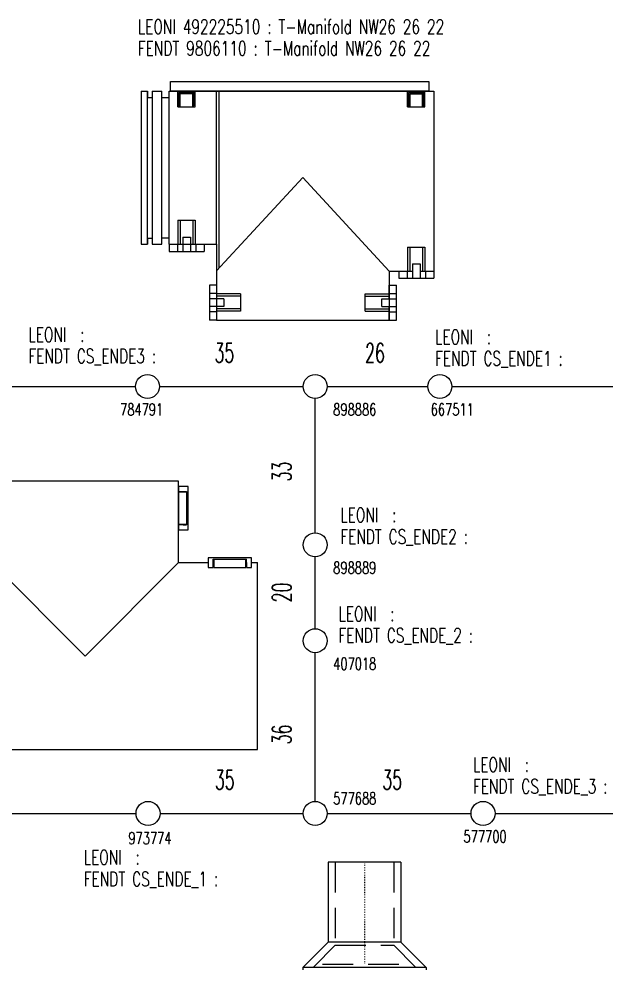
# Model space of a CAD drawing. Header units: millimetres. Extents: x -1 to 4489, y 0 to 1364.
# Drawn here: x 1686.5 to 1809, y 749.8 to 946.6 of the extents above; entities that cross this region are included whole.
import ezdxf

# ---------------------------------------------------------------- set-up
doc = ezdxf.new("R2010")
doc.units = ezdxf.units.MM
doc.linetypes.add('DOT', pattern=[0.25, 0, -0.25])
doc.linetypes.add('HIDDEN', pattern=[9.525, 6.35, -3.175])
for name, color, linetype in [('A_ACHSEN', 7, 'Continuous'), ('DEFAULT_2', 8, 'HIDDEN'), ('LAYER_0', 7, 'Continuous'), ('SYMBOLS', 7, 'Continuous')]:
    doc.layers.add(name, color=color, linetype=linetype)
doc.styles.add('HS-BUNDLE-DIMENSION', font='ROMANS.SHX', dxfattribs={"width": 0.6, "height": 4})
doc.styles.add('HS-NODE', font='ROMANS.SHX', dxfattribs={"width": 0.7, "height": 2.5})
doc.styles.add('HS-PART-NO', font='ROMANS.SHX', dxfattribs={"width": 0.7, "height": 3})
doc.linetypes.add('NW_19_FHW_OPEN', pattern='A,0.0001,["=",Standard,S=0.4,R=0,X=0,Y=-0.2],-0.0001,["[]",Standard,S=0.3,R=0,X=-0.05,Y=-0.15],-0.2', length=0.2002)
doc.linetypes.add('NW_26_FHW_OPEN', pattern='A,0.0001,["=",Standard,S=0.4,R=0,X=0,Y=-0.2],-0.0001,["[]",Standard,S=0.3,R=0,X=-0.05,Y=-0.15],-0.2', length=0.2002)

# ---------------------------------------------------------------- blocks, each defined once
blk = doc.blocks.new('492231610')
at = {"layer": 'SYMBOLS', "color": 7}
for points in [[(19.4975, 39), (19.4975, 56.003), (-19.4975, 56.003), (-19.4975, 39)], [(-20.4975, 45.853), (-21.4975, 45.853), (-21.4975, 54.853), (-20.4975, 54.853)], [(-21.1925, 53.853), (-21.1925, 46.853)], [(-20.4975, 53.853), (-21.1925, 53.853)], [(-21.1925, 53.663), (-19.4765, 53.663), (-19.4765, 47.023), (-21.1695, 47.023)], [(-20.4975, 54.853), (-19.4975, 54.853), (-19.4975, 53.853), (-20.4975, 53.853)], [(21.1975, 53.663), (19.4775, 53.663), (19.4775, 47.023), (21.1775, 47.023)], [(20.4975, 54.853), (19.4975, 54.853), (19.4975, 53.853), (20.4975, 53.853)], [(20.4975, 45.853), (21.4975, 45.853), (21.4975, 54.853), (20.4975, 54.853)], [(20.4975, 53.853), (21.1975, 53.853)], [(21.1975, 53.853), (21.1975, 46.853)], [(-20.4975, 46.853), (-21.1925, 46.853)], [(-20.4975, 46.853), (-19.4975, 46.853), (-19.4975, 45.853), (-20.4975, 45.853)], [(20.4975, 46.853), (19.4975, 46.853), (19.4975, 45.853), (20.4975, 45.853)], [(20.4975, 46.853), (21.1975, 46.853)], [(-34.6945, 39), (-34.6945, 40), (-25.6945, 40), (-25.6945, 39)], [(-26.6945, 39.695), (-33.6945, 39.695)], [(-33.6945, 39), (-33.6945, 39.695)], [(-26.8885, 39.695), (-26.8885, 37.979), (-33.5275, 37.979), (-33.5275, 39.672)], [(-26.6945, 39), (-26.6945, 39.695)], [(34.6975, 39), (34.6975, 40), (25.6975, 40), (25.6975, 39)], [(26.6975, 39.695), (33.6975, 39.695)], [(26.6975, 39), (26.6975, 39.695)], [(26.8975, 39.695), (26.8975, 37.979), (33.5275, 37.979), (33.5275, 39.672)], [(33.6975, 39), (33.6975, 39.695)], [(-35.9975, 0), (-35.9975, 39)], [(-35.9975, 39), (-34.6945, 39)], [(-33.6945, 39), (-33.6945, 38), (-34.6945, 38), (-34.6945, 39)], [(-25.6945, 39), (-25.6945, 38), (-26.6945, 38), (-26.6945, 39)], [(-25.6945, 39), (-19.4975, 39)], [(-19.4975, 39), (-0.0025, 19.5)], [(-0.0025, 19.5), (19.4975, 39)], [(19.4975, 39), (25.6975, 39)], [(25.6975, 39), (25.6975, 38), (26.6975, 38), (26.6975, 39)], [(33.6975, 39), (33.6975, 38), (34.6975, 38), (34.6975, 39)], [(34.6975, 39), (35.9975, 39)], [(35.9975, 0), (35.9975, 39)], [(-35.9975, 0), (35.9975, 0)]]:
    blk.add_lwpolyline(points, dxfattribs=at)
blk = doc.blocks.new('492225510')
at = {"layer": 'LAYER_0', "color": 7}
for points in [[(-17.3575, 49.7), (-18.8575, 49.7)], [(-18.8575, 47.96), (-18.8575, 49.7)], [(-17.3575, 33.9), (-17.3575, 49.7)], [(-17.3575, 49.7), (18.6375, 49.7)], [(-17.3575, 47.96), (-17.3575, 49.7)], [(-17.3575, 46.84), (-17.3575, 49.7)], [(18.6375, 39.5), (18.6375, 49.7)], [(18.6375, 49.7), (20.1375, 49.7)], [(18.6375, 49.7), (18.6375, 47.96)], [(18.6375, 49.7), (18.6375, 46.87)], [(20.1375, 49.7), (20.1375, 47.96)], [(-17.3575, 47.96), (-18.8575, 47.96)], [(-18.8575, 44.14), (-18.8575, 47.96)], [(-17.3575, 47.86), (-17.3575, 47.96)], [(-12.3575, 47.86), (-17.3575, 47.86)], [(-12.3575, 47.36), (-17.3575, 47.36)], [(-12.3575, 44.24), (-12.3575, 47.86)], [(13.6375, 47.86), (18.6375, 47.86)], [(13.6375, 47.86), (13.6375, 44.24)], [(13.6375, 47.36), (18.6375, 47.36)], [(18.6375, 47.96), (20.1375, 47.96)], [(18.6375, 47.96), (18.6375, 47.86)], [(20.1375, 47.96), (20.1375, 44.14)], [(-18.8575, 46.05), (-18.8575, 46.85)], [(-15.8575, 46.85), (-18.8575, 46.85)], [(-18.8575, 45.25), (-18.8575, 46.05)], [(-15.8575, 45.25), (-15.8575, 46.85)], [(17.1375, 46.85), (20.1375, 46.85)], [(17.1375, 46.85), (17.1375, 45.25)], [(20.1375, 46.85), (20.1375, 46.05)], [(20.1375, 46.05), (20.1375, 45.25)], [(-15.8575, 45.25), (-18.8575, 45.25)], [(-17.3575, 44.14), (-18.8575, 44.14)], [(-18.8575, 42.4), (-18.8575, 44.14)], [(-17.3575, 42.4), (-17.3575, 45.23)], [(-12.3575, 44.74), (-17.3575, 44.74)], [(-17.3575, 44.14), (-17.3575, 44.24)], [(-12.3575, 44.24), (-17.3575, 44.24)], [(-17.3575, 42.4), (-17.3575, 44.14)], [(13.6375, 44.74), (18.6375, 44.74)], [(13.6375, 44.24), (18.6375, 44.24)], [(17.1375, 45.25), (20.1375, 45.25)], [(18.6375, 45.26), (18.6375, 42.4)], [(18.6375, 44.24), (18.6375, 44.14)], [(18.6375, 44.14), (20.1375, 44.14)], [(18.6375, 44.14), (18.6375, 42.4)], [(20.1375, 44.14), (20.1375, 42.4)], [(-17.3575, 42.4), (-18.8575, 42.4)], [(18.6375, 42.4), (20.1375, 42.4)], [(18.6375, 39.5), (18.6375, 41.5)], [(-17.3595, 39.45), (0.6275, 19.99)], [(0.6275, 19.99), (18.6375, 39.5)], [(18.6375, 39.5), (20.6375, 39.5)], [(18.6375, 39.5), (20.6375, 39.5)], [(20.6375, 39.5), (20.6375, 41)], [(20.6375, 41), (22.3775, 41)], [(20.6375, 39.5), (22.3775, 39.5)], [(20.6375, 39.5), (23.4675, 39.5)], [(22.3775, 39.5), (22.3775, 41)], [(22.3775, 41), (26.1975, 41)], [(22.3775, 39.5), (22.4775, 39.5)], [(22.4775, 34.5), (22.4775, 39.5)], [(22.9775, 34.5), (22.9775, 39.5)], [(23.4875, 41), (24.2875, 41)], [(23.4875, 38), (23.4875, 41)], [(24.2875, 41), (25.0875, 41)], [(25.0775, 39.5), (27.9375, 39.5)], [(25.0875, 38), (25.0875, 41)], [(25.5975, 34.5), (25.5975, 39.5)], [(26.0975, 39.5), (26.1975, 39.5)], [(26.0975, 34.5), (26.0975, 39.5)], [(26.1975, 39.5), (26.1975, 41)], [(26.1975, 41), (27.9375, 41)], [(26.1975, 39.5), (27.9375, 39.5)], [(27.9375, 39.5), (27.9375, 41)], [(27.9375, 38), (27.9375, 39.5)], [(-16.8575, 38.53), (-16.8575, 38.9)], [(-16.8575, 2), (-16.8575, 38.53)], [(23.4875, 38), (25.0875, 38)], [(27.9375, 2), (27.9375, 38)], [(-33.0585, 2), (-33.0585, 33.9)], [(-33.0585, 33.9), (-31.7615, 33.9)], [(-31.7615, 33.9), (-31.7615, 2)], [(-31.7615, 32.6), (-31.7615, 33.9)], [(-30.7615, 2), (-30.7615, 33.9)], [(-30.7615, 33.9), (-28.7625, 33.9)], [(-28.7625, 33.9), (-28.7625, 2)], [(-27.2635, 33.9), (-27.2635, 35.4)], [(-27.2635, 35.4), (-25.5225, 35.4)], [(-27.2635, 33.9), (-27.2635, 2)], [(-27.2635, 33.9), (-17.3575, 33.9)], [(-27.2635, 33.9), (-25.5225, 33.9)], [(-27.2635, 33.9), (-24.4385, 33.9)], [(-25.5225, 33.9), (-25.5225, 35.4)], [(-25.5225, 35.4), (-21.7075, 35.4)], [(-25.5225, 33.9), (-25.4235, 33.9)], [(-25.4235, 28.9), (-25.4235, 33.9)], [(-24.9235, 28.9), (-24.9235, 33.9)], [(-24.4185, 35.4), (-23.6185, 35.4)], [(-24.4185, 32.4), (-24.4185, 35.4)], [(-23.6155, 35.4), (-22.8155, 35.4)], [(-22.8255, 33.9), (-19.9675, 33.9)], [(-22.8155, 32.4), (-22.8155, 35.4)], [(-22.3075, 28.9), (-22.3075, 33.9)], [(-21.8075, 33.9), (-21.7075, 33.9)], [(-21.8075, 28.9), (-21.8075, 33.9)], [(-21.7075, 33.9), (-21.7075, 35.4)], [(-21.7075, 35.4), (-19.9675, 35.4)], [(-21.7075, 33.9), (-19.9675, 33.9)], [(-19.9675, 33.9), (-19.9675, 35.4)], [(-17.3575, 33.9), (-17.3575, 2)], [(22.4775, 34.5), (26.0975, 34.5)], [(-31.7615, 32.6), (-30.7645, 32.6)], [(-28.7625, 32.59), (-27.2635, 32.59)], [(-24.4185, 32.4), (-22.8155, 32.4)], [(-25.4235, 28.9), (-21.8075, 28.9)], [(-25.4385, 5.24), (-24.9385, 5.24)], [(-25.4385, 5.24), (-25.4385, 2.01)], [(-25.2615, 5.21), (-25.4065, 5.06)], [(-25.3365, 5.06), (-25.2615, 5.14)], [(-25.2615, 5.07), (-25.2715, 5.06)], [(-25.2615, 5.07), (-25.2655, 5.06)], [(-25.2615, 4.93), (-25.1245, 5.06)], [(-25.1945, 5.06), (-25.2615, 5)], [(-25.1155, 5), (-25.2615, 4.86)], [(-25.2615, 4.79), (-25.1155, 4.93)], [(-25.1155, 4.86), (-25.2615, 4.71)], [(-25.2615, 4.64), (-25.1155, 4.79)], [(-25.1155, 4.72), (-25.2615, 4.57)], [(-25.2615, 4.5), (-25.1155, 4.65)], [(-25.1155, 4.58), (-25.2615, 4.43)], [(-25.1155, 4.51), (-25.2615, 4.37)], [(-25.2615, 4.36), (-25.1155, 4.51)], [(-25.1155, 4.44), (-25.2615, 4.29)], [(-25.2615, 4.22), (-25.1155, 4.37)], [(-25.1155, 4.3), (-25.2615, 4.15)], [(-25.2615, 4.08), (-25.1155, 4.23)], [(-25.1155, 4.15), (-25.2615, 4.01)], [(-25.2615, 3.94), (-25.1155, 4.08)], [(-25.1155, 4.01), (-25.2615, 3.87)], [(-25.2615, 3.8), (-25.1155, 3.94)], [(-24.9385, 5.24), (-22.3425, 5.24)], [(-24.9385, 5.24), (-24.9385, 2.5)], [(-22.3395, 5.24), (-21.8395, 5.24)], [(-22.3395, 5.24), (-22.3395, 2.5)], [(-22.1635, 5.2), (-22.2985, 5.07)], [(-22.2285, 5.07), (-22.1635, 5.13)], [(-22.1635, 4.92), (-22.0165, 5.07)], [(-22.0875, 5.07), (-22.1635, 4.99)], [(-22.1635, 5.06), (-22.1575, 5.07)], [(-22.0165, 5), (-22.1635, 4.85)], [(-22.1635, 4.78), (-22.0165, 4.93)], [(-22.0165, 4.85), (-22.1635, 4.71)], [(-22.0165, 4.78), (-22.1635, 4.63)], [(-22.1635, 4.64), (-22.0165, 4.78)], [(-22.0165, 4.71), (-22.1635, 4.57)], [(-22.1635, 4.5), (-22.0165, 4.64)], [(-22.0165, 4.57), (-22.1635, 4.43)], [(-22.1635, 4.36), (-22.0165, 4.5)], [(-22.0165, 4.43), (-22.1635, 4.28)], [(-22.1635, 4.21), (-22.0165, 4.36)], [(-22.0165, 4.29), (-22.1635, 4.14)], [(-22.1635, 4.07), (-22.0165, 4.22)], [(-22.0165, 4.15), (-22.1635, 4)], [(-22.1635, 3.93), (-22.0165, 4.08)], [(-22.0165, 4.07), (-22.1635, 3.92)], [(-22.1635, 3.93), (-22.0165, 4.07)], [(-22.0165, 4.01), (-22.1635, 3.86)], [(-22.1635, 3.79), (-22.0165, 3.94)], [(-21.8395, 5.24), (-21.8395, 2.01)], [(22.4975, 5.25), (22.9975, 5.25)], [(22.4975, 5.25), (22.4975, 2.02)], [(22.6775, 5.22), (22.5275, 5.07)], [(22.5975, 5.07), (22.6775, 5.15)], [(22.6775, 5.08), (22.6675, 5.07)], [(22.6775, 5.08), (22.6675, 5.07)], [(22.6775, 4.94), (22.8075, 5.07)], [(22.7375, 5.07), (22.6775, 5.01)], [(22.8175, 5.01), (22.6775, 4.86)], [(22.6775, 4.79), (22.8175, 4.94)], [(22.8175, 4.87), (22.6775, 4.72)], [(22.6775, 4.65), (22.8175, 4.8)], [(22.8175, 4.73), (22.6775, 4.58)], [(22.6775, 4.51), (22.8175, 4.66)], [(22.8175, 4.59), (22.6775, 4.44)], [(22.8175, 4.52), (22.6775, 4.37)], [(22.6775, 4.37), (22.8175, 4.52)], [(22.8175, 4.45), (22.6775, 4.3)], [(22.6775, 4.23), (22.8175, 4.38)], [(22.8175, 4.3), (22.6775, 4.16)], [(22.6775, 4.09), (22.8175, 4.23)], [(22.8175, 4.16), (22.6775, 4.02)], [(22.6775, 3.95), (22.8175, 4.09)], [(22.8175, 4.02), (22.6775, 3.88)], [(22.6775, 3.81), (22.8175, 3.95)], [(22.9975, 5.25), (25.5875, 5.25)], [(22.9975, 5.25), (22.9975, 2.51)], [(25.5975, 5.25), (26.0975, 5.25)], [(25.5975, 5.25), (25.5975, 2.51)], [(25.7675, 5.21), (25.6375, 5.08)], [(25.7075, 5.08), (25.7675, 5.14)], [(25.7675, 4.93), (25.9175, 5.08)], [(25.8475, 5.08), (25.7675, 5)], [(25.7675, 5.07), (25.7775, 5.08)], [(25.9175, 5), (25.7675, 4.86)], [(25.7675, 4.79), (25.9175, 4.93)], [(25.9175, 4.86), (25.7675, 4.72)], [(25.9175, 4.79), (25.7675, 4.64)], [(25.7675, 4.65), (25.9175, 4.79)], [(25.9175, 4.72), (25.7675, 4.58)], [(25.7675, 4.51), (25.9175, 4.65)], [(25.9175, 4.58), (25.7675, 4.43)], [(25.7675, 4.36), (25.9175, 4.51)], [(25.9175, 4.44), (25.7675, 4.29)], [(25.7675, 4.22), (25.9175, 4.37)], [(25.9175, 4.3), (25.7675, 4.15)], [(25.7675, 4.08), (25.9175, 4.23)], [(25.9175, 4.16), (25.7675, 4.01)], [(25.7675, 3.94), (25.9175, 4.09)], [(25.9175, 4.08), (25.7675, 3.93)], [(25.7675, 3.94), (25.9175, 4.08)], [(25.9175, 4.02), (25.7675, 3.87)], [(25.7675, 3.8), (25.9175, 3.95)], [(26.0975, 5.25), (26.0975, 2.02)], [(-33.0585, 2), (-31.7615, 2)], [(-31.7615, 2), (-31.7615, 3.3)], [(-31.7615, 3.3), (-30.7535, 3.3)], [(-30.7615, 2), (-29.7615, 2)], [(-30.7615, 2), (-28.7625, 2)], [(-28.7625, 3.29), (-27.2635, 3.29)], [(-27.2635, 2), (27.9375, 2)], [(-25.4385, 2), (-26.9375, 2), (-26.9375, 0), (26.9375, 0), (26.9375, 2), (-21.8395, 2)], [(-21.8395, 2), (-25.4385, 2)], [(-25.1155, 3.87), (-25.2615, 3.73)], [(-25.2615, 3.66), (-25.1155, 3.8)], [(-25.2615, 3.66), (-25.1155, 3.8)], [(-25.1155, 3.73), (-25.2615, 3.59)], [(-25.2615, 3.52), (-25.1155, 3.66)], [(-25.1155, 3.59), (-25.2615, 3.44)], [(-25.2615, 3.37), (-25.1155, 3.52)], [(-25.1155, 3.45), (-25.2615, 3.3)], [(-25.2615, 3.23), (-25.1155, 3.38)], [(-25.1155, 3.31), (-25.2615, 3.16)], [(-25.2615, 3.09), (-25.1155, 3.24)], [(-25.1155, 3.17), (-25.2615, 3.02)], [(-25.1155, 3.1), (-25.2615, 2.95)], [(-25.2615, 2.95), (-25.1155, 3.1)], [(-25.1155, 3.03), (-25.2615, 2.88)], [(-25.2615, 2.81), (-25.1155, 2.96)], [(-25.1155, 2.88), (-25.2615, 2.74)], [(-25.2615, 2.67), (-25.1155, 2.81)], [(-25.1155, 2.74), (-25.2615, 2.6)], [(-25.2615, 2.53), (-25.1155, 2.67)], [(-25.1155, 2.6), (-25.2615, 2.46)], [(-25.2615, 2.39), (-25.1155, 2.53)], [(-25.1155, 2.46), (-25.2615, 2.32)], [(-25.2615, 2.24), (-25.1155, 2.39)], [(-25.2615, 2.25), (-25.1155, 2.39)], [(-25.1145, 2.32), (-25.2615, 2.17)], [(-25.1905, 2.17), (-25.0435, 2.32)], [(-24.9735, 2.32), (-25.1205, 2.17)], [(-25.0495, 2.17), (-24.9025, 2.32)], [(-24.8325, 2.32), (-24.9785, 2.17)], [(-24.9385, 2.5), (-22.3425, 2.5)], [(-24.9085, 2.17), (-24.7615, 2.32)], [(-24.6915, 2.32), (-24.8375, 2.17)], [(-24.7675, 2.17), (-24.6205, 2.32)], [(-24.5505, 2.32), (-24.6965, 2.17)], [(-24.6265, 2.17), (-24.4795, 2.32)], [(-24.4775, 2.32), (-24.6235, 2.17)], [(-24.4085, 2.32), (-24.5555, 2.17)], [(-24.4855, 2.17), (-24.3385, 2.32)], [(-24.2675, 2.32), (-24.4145, 2.17)], [(-24.3435, 2.17), (-24.1975, 2.32)], [(-24.1265, 2.32), (-24.2735, 2.17)], [(-24.2025, 2.17), (-24.0565, 2.32)], [(-23.9855, 2.32), (-24.1325, 2.17)], [(-24.0615, 2.17), (-23.9155, 2.32)], [(-23.8445, 2.32), (-23.9915, 2.17)], [(-23.9205, 2.17), (-23.7755, 2.32)], [(-23.9165, 2.17), (-23.7705, 2.32)], [(-23.7665, 2.32), (-23.9115, 2.17)], [(-23.7045, 2.32), (-23.8505, 2.17)], [(-23.7795, 2.17), (-23.6335, 2.32)], [(-23.5635, 2.32), (-23.7085, 2.17)], [(-23.6385, 2.17), (-23.4925, 2.32)], [(-23.4225, 2.32), (-23.5675, 2.17)], [(-23.4975, 2.17), (-23.3515, 2.32)], [(-23.2815, 2.32), (-23.4265, 2.17)], [(-23.3565, 2.17), (-23.2105, 2.32)], [(-23.1405, 2.32), (-23.2855, 2.17)], [(-23.2155, 2.17), (-23.0695, 2.32)], [(-23.0625, 2.32), (-23.2095, 2.17)], [(-22.9985, 2.32), (-23.1445, 2.17)], [(-23.0735, 2.17), (-22.9285, 2.32)], [(-22.8575, 2.32), (-23.0035, 2.17)], [(-22.9325, 2.17), (-22.7875, 2.32)], [(-22.7165, 2.32), (-22.8625, 2.17)], [(-22.7915, 2.17), (-22.6465, 2.32)], [(-22.5755, 2.32), (-22.7215, 2.17)], [(-22.6505, 2.17), (-22.0165, 2.81)], [(-22.0165, 2.74), (-22.5805, 2.17)], [(-22.5095, 2.17), (-22.0165, 2.67)], [(-22.5015, 2.17), (-22.0165, 2.66)], [(-22.0165, 2.6), (-22.4385, 2.17)], [(-22.3685, 2.17), (-22.0165, 2.53)], [(-22.0165, 2.46), (-22.2975, 2.17)], [(-22.2275, 2.17), (-22.0165, 2.39)], [(-22.0165, 3.87), (-22.1635, 3.72)], [(-22.1635, 3.65), (-22.0165, 3.8)], [(-22.0165, 3.73), (-22.1635, 3.58)], [(-22.1635, 3.51), (-22.0165, 3.66)], [(-22.0165, 3.58), (-22.1635, 3.44)], [(-22.1635, 3.37), (-22.0165, 3.51)], [(-22.0165, 3.44), (-22.1635, 3.3)], [(-22.0165, 3.37), (-22.1635, 3.22)], [(-22.1635, 3.23), (-22.0165, 3.37)], [(-22.0165, 3.3), (-22.1635, 3.16)], [(-22.1635, 3.09), (-22.0165, 3.23)], [(-22.0165, 3.16), (-22.1635, 3.01)], [(-22.1635, 2.94), (-22.0165, 3.09)], [(-22.0165, 3.02), (-22.1635, 2.87)], [(-22.1635, 2.8), (-22.0165, 2.95)], [(-22.0165, 2.88), (-22.1635, 2.73)], [(-22.0165, 2.31), (-22.1565, 2.17)], [(-22.0865, 2.17), (-22.0165, 2.24)], [(-22.0165, 2.03), (-21.8745, 2.17)], [(-21.9455, 2.17), (-22.0165, 2.1)], [(-22.0165, 2.17), (-22.0155, 2.17)], [(-17.3575, 2), (-16.8575, 2)], [(26.0975, 2.01), (22.4975, 2.01)], [(22.8175, 3.88), (22.6775, 3.74)], [(22.6775, 3.67), (22.8175, 3.81)], [(22.6775, 3.67), (22.8175, 3.81)], [(22.8175, 3.74), (22.6775, 3.59)], [(22.6775, 3.52), (22.8175, 3.67)], [(22.8175, 3.6), (22.6775, 3.45)], [(22.6775, 3.38), (22.8175, 3.53)], [(22.8175, 3.46), (22.6775, 3.31)], [(22.6775, 3.24), (22.8175, 3.39)], [(22.8175, 3.32), (22.6775, 3.17)], [(22.6775, 3.1), (22.8175, 3.25)], [(22.8175, 3.18), (22.6775, 3.03)], [(22.8175, 3.11), (22.6775, 2.96)], [(22.6775, 2.96), (22.8175, 3.11)], [(22.8175, 3.03), (22.6775, 2.89)], [(22.6775, 2.82), (22.8175, 2.96)], [(22.8175, 2.89), (22.6775, 2.75)], [(22.6775, 2.68), (22.8175, 2.82)], [(22.8175, 2.75), (22.6775, 2.61)], [(22.6775, 2.54), (22.8175, 2.68)], [(22.8175, 2.61), (22.6775, 2.47)], [(22.6775, 2.4), (22.8175, 2.54)], [(22.8175, 2.47), (22.6775, 2.32)], [(22.6775, 2.25), (22.8175, 2.4)], [(22.6775, 2.25), (22.8175, 2.4)], [(22.8175, 2.33), (22.6775, 2.18)], [(22.7475, 2.18), (22.8875, 2.33)], [(22.9575, 2.33), (22.8175, 2.18)], [(22.8875, 2.18), (23.0275, 2.33)], [(23.0975, 2.33), (22.9575, 2.18)], [(22.9975, 2.51), (25.5875, 2.51)], [(23.0275, 2.18), (23.1775, 2.33)], [(23.2475, 2.33), (23.0975, 2.18)], [(23.1675, 2.18), (23.3175, 2.33)], [(23.3875, 2.33), (23.2375, 2.18)], [(23.4575, 2.33), (23.3075, 2.18)], [(23.3075, 2.18), (23.4575, 2.33)], [(23.5275, 2.33), (23.3775, 2.18)], [(23.4475, 2.18), (23.5975, 2.33)], [(23.6675, 2.33), (23.5175, 2.18)], [(23.5875, 2.18), (23.7375, 2.33)], [(23.8075, 2.33), (23.6575, 2.18)], [(23.7275, 2.18), (23.8775, 2.33)], [(23.9475, 2.33), (23.7975, 2.18)], [(23.8775, 2.18), (24.0175, 2.33)], [(24.0875, 2.33), (23.9475, 2.18)], [(24.1675, 2.33), (24.0175, 2.18)], [(24.0175, 2.18), (24.1675, 2.33)], [(24.0175, 2.18), (24.1575, 2.33)], [(24.2275, 2.33), (24.0875, 2.18)], [(24.1575, 2.18), (24.2975, 2.33)], [(24.3675, 2.33), (24.2275, 2.18)], [(24.2975, 2.18), (24.4375, 2.33)], [(24.5075, 2.33), (24.3675, 2.18)], [(24.4375, 2.18), (24.5875, 2.33)], [(24.6575, 2.33), (24.5075, 2.18)], [(24.5775, 2.18), (24.7275, 2.33)], [(24.7975, 2.33), (24.6475, 2.18)], [(24.7175, 2.18), (24.8675, 2.33)], [(24.8675, 2.33), (24.7275, 2.18)], [(24.9375, 2.33), (24.7875, 2.18)], [(24.8575, 2.18), (25.0075, 2.33)], [(25.0775, 2.33), (24.9275, 2.18)], [(24.9975, 2.18), (25.1475, 2.33)], [(25.2175, 2.33), (25.0675, 2.18)], [(25.1475, 2.18), (25.2875, 2.33)], [(25.3575, 2.33), (25.2175, 2.18)], [(25.2875, 2.18), (25.9175, 2.82)], [(25.9175, 2.75), (25.3575, 2.18)], [(25.4275, 2.18), (25.9175, 2.68)], [(25.4375, 2.18), (25.9175, 2.67)], [(25.9175, 2.61), (25.4975, 2.18)], [(25.5675, 2.18), (25.9175, 2.54)], [(25.9175, 2.46), (25.6375, 2.18)], [(25.7075, 2.18), (25.9175, 2.39)], [(25.9175, 3.88), (25.7675, 3.73)], [(25.7675, 3.66), (25.9175, 3.81)], [(25.9175, 3.73), (25.7675, 3.59)], [(25.7675, 3.52), (25.9175, 3.66)], [(25.9175, 3.59), (25.7675, 3.45)], [(25.7675, 3.38), (25.9175, 3.52)], [(25.9175, 3.45), (25.7675, 3.31)], [(25.9175, 3.38), (25.7675, 3.23)], [(25.7675, 3.24), (25.9175, 3.38)], [(25.9175, 3.31), (25.7675, 3.16)], [(25.7675, 3.09), (25.9175, 3.24)], [(25.9175, 3.17), (25.7675, 3.02)], [(25.7675, 2.95), (25.9175, 3.1)], [(25.9175, 3.03), (25.7675, 2.88)], [(25.7675, 2.81), (25.9175, 2.96)], [(25.9175, 2.89), (25.7675, 2.74)], [(25.9175, 2.32), (25.7775, 2.18)], [(25.8475, 2.18), (25.9175, 2.25)], [(25.9175, 2.04), (26.0575, 2.18)], [(25.9875, 2.18), (25.9175, 2.11)], [(25.9175, 2.18), (25.9175, 2.18)]]:
    blk.add_lwpolyline(points, dxfattribs=at)
blk = doc.blocks.new('A$C551B159D')
at = {"color": 7, "linetype": 'Continuous'}
for p, q in [((9, 25.7), (0, 25.7)), ((0, 0), (0, 25.7)), ((14.25, 20.45), (9, 25.7)), ((9, 0), (9, 25.7)), ((30.95, 20.45), (14.25, 20.45)), ((14.25, 5.25), (14.25, 20.45)), ((30.95, 5.25), (30.95, 20.45)), ((14.25, 5.25), (9, 0)), ((30.95, 5.25), (14.25, 5.25)), ((9, 0), (0, 0))]:
    blk.add_line(p, q, dxfattribs=at)
at = {"layer": 'A_ACHSEN', "color": 8, "linetype": 'HIDDEN'}
for p, q in [((1.5, 21.6), (9.65, 21.6)), ((9.65, 21.6), (9.65, 4.1)), ((1.5, 17.85), (9.65, 17.85)), ((1.5, 14.85), (9.65, 14.85)), ((1.5, 10.85), (9.65, 10.85)), ((1.5, 7.85), (9.65, 7.85)), ((1.5, 4.1), (9.65, 4.1))]:
    blk.add_line(p, q, dxfattribs=at)
at = {"layer": 'DEFAULT_2', "color": 8, "linetype": 'HIDDEN'}
for p, q in [((8.38, 24.2), (1.5, 24.2)), ((1.5, 1.5), (1.5, 24.2)), ((13.63, 18.95), (8.38, 24.2)), ((8.38, 24.2), (8.38, 1.5)), ((30.95, 18.95), (13.63, 18.95)), ((13.63, 18.95), (13.63, 6.75)), ((13.63, 6.75), (8.38, 1.5)), ((30.95, 6.75), (13.63, 6.75)), ((8.38, 1.5), (1.5, 1.5))]:
    blk.add_line(p, q, dxfattribs=at)
at = {"layer": 'DEFAULT_2', "color": 8, "linetype": 'DOT'}
blk.add_line((30.95, 12.85), (9.65, 12.85), dxfattribs=at)

msp = doc.modelspace()

# ---------------------------------------------------------------- linework, layer by layer
at = {"color": 7, "linetype": 'NW_19_FHW_OPEN', "ltscale": 8}
msp.add_lwpolyline([(1637.06, 869.96), (1710.78, 869.96)], dxfattribs=at)
at = {"color": 7, "ltscale": 8}
for points in [[(1715.78, 869.96), (1745.78, 869.96)], [(1750.78, 869.96), (1771.78, 869.96)], [(1748.28, 839.46), (1748.28, 867.46)], [(1748.28, 783.46), (1748.28, 814.46)], [(1715.9, 780.96), (1745.78, 780.96)], [(1750.78, 780.96), (1780.78, 780.96)]]:
    msp.add_lwpolyline(points, dxfattribs=at)
at = {"color": 7, "linetype": 'NW_26_FHW_OPEN', "ltscale": 8}
for points in [[(1776.78, 869.96), (2025.7, 869.96)], [(1748.28, 819.46), (1748.28, 834.46)], [(1648.34, 780.96), (1710.9, 780.96)], [(1785.78, 780.96), (1859.72, 780.96)]]:
    msp.add_lwpolyline(points, dxfattribs=at)
at = {"color": 7, "linetype": 'Continuous'}
for centre in [(1713.28, 869.96), (1748.28, 869.96), (1774.28, 869.96), (1748.28, 836.96), (1748.28, 816.96), (1713.4, 780.96), (1748.28, 780.96), (1783.28, 780.96)]:
    msp.add_circle(centre, 2.5, dxfattribs=at)

# ---------------------------------------------------------------- block references
at = {"xscale": -1, "rotation": 180.0000198478428}
msp.add_blockref('492225510', (1745.06, 933.51), dxfattribs=at)
msp.add_blockref('492231610', (1700.26, 794.25))
at = {"rotation": 90}
msp.add_blockref('A$C551B159D', (1771.41, 739.86), dxfattribs=at)

# ---------------------------------------------------------------- texts
at = {"color": 200, "linetype": 'Continuous', "style": 'HS-PART-NO', "width": 0.7}
for s, p in [('LEONI 492225510 : T-Manifold NW26 26 22', (1711.28, 943.45)), ('FENDT 9806110 : T-Manifold NW26 26 22', (1711.28, 938.95)), ('LEONI  :', (1688.45, 879.29)), ('LEONI  :', (1773.28, 878.8)), ('FENDT CS_ENDE3 :', (1688.45, 874.79)), ('FENDT CS_ENDE1 :', (1773.28, 874.3)), ('LEONI  :', (1753.51, 841.66)), ('FENDT CS_ENDE2 :', (1753.51, 837.16)), ('LEONI  :', (1753.12, 821.06)), ('FENDT CS_ENDE_2 :', (1753.12, 816.56)), ('LEONI  :', (1781.18, 789.6)), ('FENDT CS_ENDE_3 :', (1781.18, 785.1)), ('LEONI  :', (1699.99, 770.3)), ('FENDT CS_ENDE_1 :', (1699.99, 765.8))]:
    msp.add_text(s, height=3, dxfattribs=at).set_placement(p)
at = {"color": 1, "linetype": 'Continuous', "ltscale": 8, "style": 'HS-BUNDLE-DIMENSION', "width": 0.6}
for s, p in [('35', (1727.28, 874.96)), ('26', (1758.68, 874.96)), ('35', (1762.28, 785.96))]:
    msp.add_text(s, height=4, dxfattribs=at).set_placement(p)
at = {"color": 5, "linetype": 'Continuous', "style": 'HS-NODE', "width": 0.7}
for s, p in [('784791', (1707.57, 863.91)), ('898886', (1752.03, 863.91)), ('667511', (1772.36, 863.91)), ('898889', (1752.03, 830.91)), ('407018', (1752.03, 810.91)), ('577688', (1752.03, 782.84)), ('973774', (1709.3, 774.53)), ('577700', (1779.21, 774.91))]:
    msp.add_text(s, height=2.5, dxfattribs=at).set_placement(p)
at = {"color": 1, "linetype": 'Continuous', "ltscale": 8, "style": 'HS-BUNDLE-DIMENSION', "width": 0.6}
for s, rotation, p in [('33', 90, (1743.28, 850.16)), ('20', 90, (1743.28, 824.96)), ('36', 90, (1743.28, 795.36)), ('35', 0.0022, (1727.35, 785.96))]:
    msp.add_text(s, height=4, rotation=rotation, dxfattribs=at).set_placement(p)

doc.saveas('drawing.dxf')
